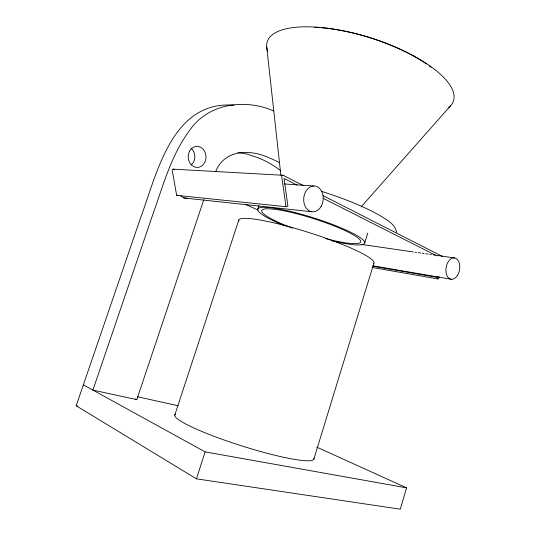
<?xml version="1.0" encoding="UTF-8"?>
<svg xmlns="http://www.w3.org/2000/svg" width="536" height="536" viewBox="0 0 536 536"><rect width="100%" height="100%" fill="white"/><g stroke="black" fill="none" stroke-linecap="round" stroke-linejoin="round"><path stroke-width="0.8" d="M316.696 447.111L406.569 487.84L400.332 509.2L196.431 478.822L76.192 405.786L140.298 218.681C156.847 174.441 171.48 100.46 234.004 105.17M313.895 458.99L373.92 263.096M364.775 242.848L367.803 233.039M196.431 478.822L205.114 451.875L83.375 384.835M257.716 209.375L258.962 205.549M174.77 415.172L238.828 219.921M273.655 110.979C245.783 98.557 209.053 103.167 190.561 129.122C170.79 154.971 162.73 187.278 151.815 217.355L92.916 390.087L136.807 399.642L203.841 199.626M215.593 171.781C224.316 149.162 250.453 149.028 269.655 158.04A146.71 118.731 -74.1 0 1 279.129 162.535M372.145 267.457L437.952 278.941L439.708 276.918M372.982 266.278L437.235 277.373L438.053 276.442M361.097 206.916L450.401 105.954M303.55 185.69L283.135 175.285L173.463 169.168A1.059 0.911 89.3 0 0 172.23 170.361L176.659 195.345L286.003 206.715L287.919 206.146L284.047 178.501L297.239 185.188M176.659 195.345L177.322 195.171M284.596 183.975L313.694 185.985M183.419 197.938L311.53 211.7M237.843 152.459L247.056 154.093L257.984 157.691A143.936 117.826 -73.9 0 1 275.042 166.642L280.857 170.783M361.184 244.376L413.296 251.947M414.944 252.188L416.599 252.429M418.254 252.664L420.74 253.025M422.395 253.267L424.043 253.508M425.698 253.749L428.184 254.111M429.839 254.345L431.487 254.587M433.142 254.828L435.627 255.19M437.282 255.431L454.649 257.95M372.969 265.802L451.178 279.249M205.114 451.875L406.569 487.84M76.192 405.786L77.834 406.114M137.229 396.714L178.026 405.712M321.312 191.298C341.157 197.657 360.855 204.92 379.113 215.05C385.82 219.459 395.099 223.546 396.607 232.282M245.81 204.491L258.037 210.079M173.463 169.168L174.455 169.624M323.168 198.313L436.927 255.927M323.181 195.694L442.629 256.563M135.374 398.891L136.807 399.642M437.235 277.373L437.952 278.941M286.003 206.715L281.782 176.726A1.273 0.985 -87.1 0 1 283.135 175.285M266.727 47.027L280.877 175.212M267.632 51.121A97.693 34.853 17.6 0 1 369.94 37.728A97.693 34.853 17.6 0 1 448.444 107.743M314.672 27.316A93.88 33.668 17.6 0 1 319.329 27.577M321.714 27.758A93.88 33.668 17.6 0 1 426.535 64.019M429.215 65.921A93.88 33.668 17.6 0 1 431.132 67.348M292.375 228.088A51.932 7.946 17.6 0 1 272.831 209.087A51.932 7.946 17.6 0 1 352.366 234.292A51.932 7.946 17.6 0 1 325.68 238.647M285.326 225.991A56.106 8.589 17.6 0 1 271.384 207.8A56.106 8.589 17.6 0 1 355.013 234.473A56.106 8.589 17.6 0 1 331.503 240.718M313.868 458.293A72.943 9.239 17.6 0 1 240.811 445.604A72.943 9.239 17.6 0 1 175.466 414.187M238.795 221.14A70.919 9.387 17.6 0 1 308.461 232.41A70.919 9.387 17.6 0 1 373.505 263.665M187.687 198.179A10.526 9.011 -87.5 0 1 180.585 195.553M190.99 148.077A10.325 8.804 87.9 0 1 191.205 164.961M189.389 151.588A10.532 8.884 88.4 0 0 197.168 167.42A10.532 8.884 88.4 0 0 204.779 151.641A10.532 8.884 88.4 0 0 189.389 151.588M457.503 275.377A10.794 6.821 -80.6 0 0 455.004 258.03A10.794 6.821 -80.6 0 0 446.046 272.368A10.794 6.821 -80.6 0 0 457.503 275.377M321.211 206.246A12.951 9.742 -84.9 0 0 314.739 186.019A12.951 9.742 -84.9 0 0 304.435 204.464A12.951 9.742 -84.9 0 0 321.211 206.246"/></g></svg>
